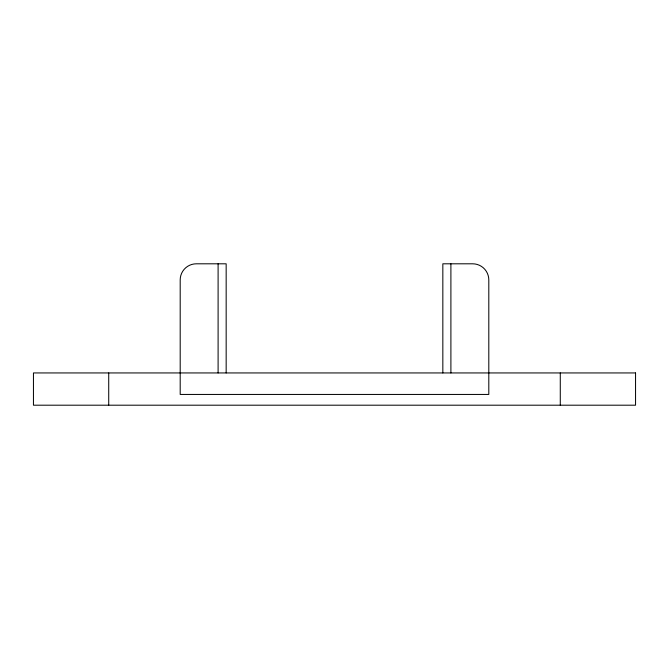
<?xml version="1.0" encoding="UTF-8"?>
<svg xmlns="http://www.w3.org/2000/svg" width="669" height="669" viewBox="0 0 669 669"><rect width="100%" height="100%" fill="white"/><g stroke="black" fill="none" stroke-linecap="round" stroke-linejoin="round"><path stroke-width="1" d="M560.279 372.942L560.279 405.197M450.898 263.803L450.898 372.942M442.836 372.942L442.836 263.803L472.674 263.803A16.131 16.131 0 0 1 488.805 279.926L488.805 394.442L180.195 394.442L180.195 279.926A16.131 16.131 0 0 1 196.326 263.803L226.164 263.803L226.164 372.942M218.102 263.803L218.102 372.942M108.721 372.942L108.721 405.197M635.55 372.942L33.45 372.942L33.45 405.197L635.55 405.197L635.55 372.942"/></g></svg>
